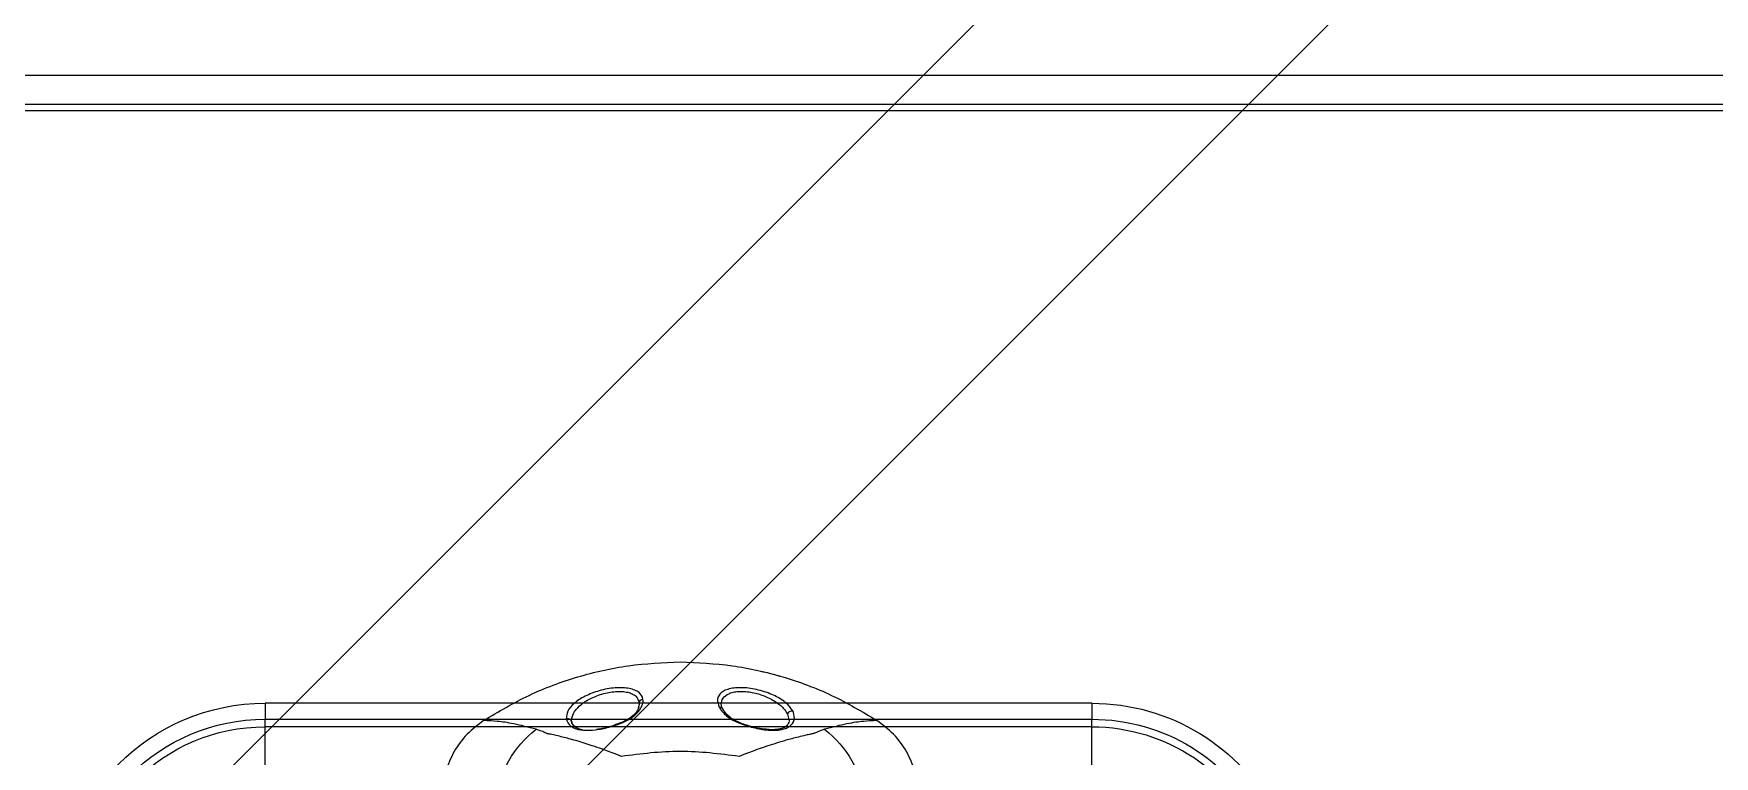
# Model space of a CAD drawing. Header units: millimetres. Extents: x 4754612 to 5801174, y 2368242 to 2777223.
# Drawn here: x 5508281 to 5508482.3, y 2425406.3 to 2425492.9 of the extents above; entities that cross this region are included whole.
import ezdxf

# ---------------------------------------------------------------- set-up
doc = ezdxf.new("R2010")
doc.units = ezdxf.units.MM
doc.header["$LTSCALE"] = 1000
for name, color, linetype in [('253', 253, 'Continuous'), ('DOOR', 4, 'Continuous'), ('HAT', 252, 'Continuous')]:
    doc.layers.add(name, color=color, linetype=linetype)

# ---------------------------------------------------------------- blocks, each defined once
blk = doc.blocks.new('방화셔터 기본')
at = {"layer": '253'}
for p, q in [((5542261.06, 8102293.35), (5542519.51, 8102034.9)), ((5542498.29, 8102013.69), (5542239.84, 8102272.14))]:
    blk.add_line(p, q, dxfattribs=at)
at = {"layer": '253', "linetype": 'Continuous'}
for p, q in [((5541912.61, 8102229.9), (5542442.61, 8102229.9)), ((5541912.61, 8102226.4), (5542442.61, 8102226.4)), ((5541912.61, 8102225.66), (5542442.61, 8102225.66)), ((5542304.3, 8102154.7), (5542304.3, 8102152.78)), ((5542304.3, 8102154.7), (5542403.3, 8102154.7)), ((5542403.3, 8102154.7), (5542403.3, 8102152.78)), ((5542304.3, 8102151.88), (5542304.3, 8102152.78)), ((5542403.3, 8102152.78), (5542304.3, 8102152.78)), ((5542304.3, 8102145.37), (5542304.3, 8102151.88)), ((5542304.3, 8102151.88), (5542403.3, 8102151.88)), ((5542403.3, 8102151.88), (5542403.3, 8102152.78)), ((5542403.3, 8102145.37), (5542403.3, 8102151.88))]:
    blk.add_line(p, q, dxfattribs=at)
at = {"layer": '253', "linetype": 'Continuous', "lineweight": 25}
for p, q in [((5542358.51, 8102154.78), (5542358.5, 8102154.55)), ((5542358.5, 8102154.55), (5542358.63, 8102154.1)), ((5542340.75, 8102153.38), (5542340.57, 8102152.58)), ((5542366.59, 8102152.85), (5542366.58, 8102152.94)), ((5542366.62, 8102152.55), (5542366.59, 8102152.85)), ((5542366.6, 8102152.43), (5542366.61, 8102152.58))]:
    blk.add_line(p, q, dxfattribs=at)
for centre, radius, start, end in [((5542353.59, 8102116.56), 43.07, 102.8787, 106.1772), ((5542348.88, 8102153.82), 0.404, 83.441, 152.4939), ((5542358.02, 8102154.71), 0.492, 7.7435, 85.7064), ((5542340.2, 8102153.24), 0.562, 14.7362, 97.2857), ((5542367.07, 8102152.39), 0.474, 69.4717, 175.1042), ((5542344.32, 8102141.4), 12.95, 128.2041, 172.4086), ((5542362.86, 8102141.4), 12.95, 7.5914, 51.7959)]:
    blk.add_arc(centre, radius, start, end, dxfattribs=at)
at = {"layer": '253', "linetype": 'Continuous'}
for centre, radius, start, end in [((5542304.3, 8102129.9), 24.8, 90, 152.8127), ((5542403.3, 8102129.9), 24.8, 270, 90), ((5542304.3, 8102129.9), 22.88, 90, 152.8127), ((5542304.3, 8102129.9), 21.98, 90, 157.8066), ((5542403.3, 8102129.9), 22.88, 270, 90), ((5542403.3, 8102129.9), 21.98, 270, 90)]:
    blk.add_arc(centre, radius, start, end, dxfattribs=at)
at = {"layer": '253', "linetype": 'Continuous', "lineweight": 25}
for points, knots in [([(5542353.59, 8102159.64), (5542351.51, 8102159.55), (5542347.36, 8102159.38), (5542341.27, 8102157.97), (5542335.4, 8102155.82), (5542331.82, 8102153.69), (5542330.04, 8102152.63)], [0, 0, 0, 0, 0.25, 0.5, 0.75, 1, 1, 1, 1]), ([(5542377.14, 8102152.63), (5542375.35, 8102153.69), (5542371.78, 8102155.82), (5542365.91, 8102157.97), (5542359.82, 8102159.38), (5542355.67, 8102159.55), (5542353.59, 8102159.64)], [0, 0, 0, 0, 0.25, 0.5, 0.75, 1, 1, 1, 1]), ([(5542340.13, 8102153.8), (5542340.36, 8102154.11), (5542340.81, 8102154.74), (5542341.96, 8102155.46), (5542343.06, 8102155.94), (5542343.98, 8102156.23), (5542344.93, 8102156.45), (5542345.89, 8102156.56), (5542346.79, 8102156.57), (5542347.58, 8102156.47), (5542348.23, 8102156.26), (5542348.87, 8102155.87), (5542349.26, 8102155.2), (5542349.04, 8102154.54), (5542348.93, 8102154.22)], [0, 0, 0, 0, 0.124912, 0.249806, 0.312493, 0.375281, 0.437889, 0.500521, 0.563302, 0.625852, 0.688332, 0.751015, 0.875384, 1, 1, 1, 1]), ([(5542348.68, 8102154.55), (5542348.65, 8102154.81), (5542348.58, 8102155.33), (5542347.97, 8102155.8), (5542347.27, 8102156.03), (5542346.63, 8102156.12), (5542345.92, 8102156.12), (5542345.17, 8102156.03), (5542344.4, 8102155.87), (5542343.41, 8102155.55), (5542342.29, 8102155), (5542341.46, 8102154.35), (5542341.06, 8102153.89), (5542340.87, 8102153.61), (5542340.79, 8102153.47), (5542340.75, 8102153.38)], [0, 0, 0, 0, 0.125474, 0.249559, 0.312189, 0.373155, 0.434496, 0.496818, 0.557424, 0.621439, 0.746754, 0.872976, 0.936246, 0.959957, 1, 1, 1, 1]), ([(5542358.06, 8102155.2), (5542358.16, 8102155.48), (5542358.32, 8102155.9), (5542359.01, 8102156.28), (5542359.67, 8102156.48), (5542360.48, 8102156.57), (5542361.39, 8102156.55), (5542362.35, 8102156.43), (5542363.61, 8102156.13), (5542365.07, 8102155.57), (5542366.38, 8102154.7), (5542367.19, 8102153.75), (5542367.22, 8102153.14), (5542367.24, 8102152.83)], [0, 0, 0, 0, 0.1254244, 0.18826, 0.2512191, 0.3140696, 0.3765615, 0.4392758, 0.5016981, 0.6259405, 0.7502868, 0.8749526, 1, 1, 1, 1]), ([(5542366.61, 8102152.58), (5542366.57, 8102152.88), (5542366.49, 8102153.48), (5542365.72, 8102154.39), (5542364.55, 8102155.21), (5542363.26, 8102155.74), (5542362.16, 8102156.01), (5542361.34, 8102156.12), (5542360.56, 8102156.12), (5542359.88, 8102156.03), (5542359.31, 8102155.83), (5542358.73, 8102155.46), (5542358.6, 8102155.05), (5542358.51, 8102154.78)], [0, 0, 0, 0, 0.126435, 0.252657, 0.378034, 0.502192, 0.565366, 0.625918, 0.687504, 0.749436, 0.810169, 0.87422, 1, 1, 1, 1]), ([(5542343.44, 8102151.59), (5542343.51, 8102151.59), (5542344.05, 8102151.64), (5542345.16, 8102151.89), (5542346.61, 8102152.38), (5542347.89, 8102153.09), (5542348.3, 8102153.69), (5542348.52, 8102154.01)], [0, 0, 0, 0, 0.031517, 0.245652, 0.462005, 0.711099, 1, 1, 1, 1]), ([(5542348.52, 8102154.01), (5542348.57, 8102154.11), (5542348.67, 8102154.32), (5542348.68, 8102154.52), (5542348.68, 8102154.62)], [0, 0, 0, 0, 0.504294, 1, 1, 1, 1]), ([(5542348.93, 8102154.22), (5542348.89, 8102154.16), (5542348.83, 8102154.04), (5542348.75, 8102153.91), (5542348.71, 8102153.85)], [0, 0, 0, 0, 0.501379, 1, 1, 1, 1]), ([(5542358.47, 8102153.85), (5542358.33, 8102154.09), (5542358.04, 8102154.56), (5542358.05, 8102154.99), (5542358.06, 8102155.2)], [0, 0, 0, 0, 0.5015343, 1, 1, 1, 1]), ([(5542358.54, 8102154.22), (5542358.68, 8102153.94), (5542358.92, 8102153.43), (5542359.77, 8102152.81), (5542360.54, 8102152.41), (5542361.04, 8102152.23), (5542361.19, 8102152.18)], [0, 0, 0, 0, 0.372123, 0.672395, 0.902166, 1, 1, 1, 1]), ([(5542325.07, 8102143.99), (5542325.17, 8102144.85), (5542325.38, 8102146.57), (5542326.44, 8102148.95), (5542327.97, 8102151.07), (5542329.35, 8102152.11), (5542330.04, 8102152.63)], [0, 0, 0, 0, 0.2499996, 0.4999998, 0.7499999, 1, 1, 1, 1]), ([(5542330.04, 8102152.63), (5542330.12, 8102152.63), (5542330.28, 8102152.62), (5542331.59, 8102152.55), (5542333.56, 8102152.3), (5542335.39, 8102151.82), (5542336.31, 8102151.58)], [0, 0, 0, 0, 0.239698, 0.485294, 0.738911, 1, 1, 1, 1]), ([(5542348.71, 8102153.85), (5542348.43, 8102153.55), (5542347.88, 8102152.94), (5542346.42, 8102152.23), (5542344.95, 8102151.78), (5542343.73, 8102151.55), (5542342.84, 8102151.46), (5542342.01, 8102151.46), (5542341.29, 8102151.56), (5542340.71, 8102151.77), (5542340.15, 8102152.2), (5542339.81, 8102152.9), (5542340.02, 8102153.5), (5542340.13, 8102153.8)], [0, 0, 0, 0, 0.1235871, 0.2480637, 0.3733741, 0.4365417, 0.4995583, 0.5622147, 0.6245418, 0.6864424, 0.7483246, 0.8741382, 1, 1, 1, 1]), ([(5542340.57, 8102152.54), (5542340.62, 8102152.35), (5542340.71, 8102152.05), (5542341.2, 8102151.73), (5542341.73, 8102151.59), (5542342.27, 8102151.53), (5542342.86, 8102151.52), (5542343.27, 8102151.57), (5542343.44, 8102151.59)], [0, 0, 0, 0, 0.327324, 0.534424, 0.646562, 0.77155, 0.904798, 1, 1, 1, 1]), ([(5542367.24, 8102152.83), (5542367.16, 8102152.59), (5542367, 8102152.11), (5542366.16, 8102151.58), (5542364.89, 8102151.41), (5542363.35, 8102151.54), (5542361.76, 8102151.9), (5542360.34, 8102152.42), (5542359.17, 8102153.07), (5542358.7, 8102153.59), (5542358.47, 8102153.85)], [0, 0, 0, 0, 0.126554, 0.250952, 0.375745, 0.50132, 0.627113, 0.7523, 0.876372, 1, 1, 1, 1]), ([(5542361.19, 8102152.18), (5542361.34, 8102152.12), (5542361.89, 8102151.91), (5542362.74, 8102151.69), (5542363.39, 8102151.59), (5542363.61, 8102151.56)], [0, 0, 0, 0, 0.203122, 0.734936, 1, 1, 1, 1]), ([(5542365.32, 8102151.53), (5542365.55, 8102151.58), (5542366.03, 8102151.7), (5542366.5, 8102152.11), (5542366.61, 8102152.46), (5542366.66, 8102152.64)], [0, 0, 0, 0, 0.298784, 0.633249, 1, 1, 1, 1]), ([(5542370.87, 8102151.58), (5542371.79, 8102151.82), (5542373.62, 8102152.3), (5542375.59, 8102152.55), (5542376.9, 8102152.62), (5542377.06, 8102152.63), (5542377.14, 8102152.63)], [0, 0, 0, 0, 0.261089, 0.514706, 0.760302, 1, 1, 1, 1]), ([(5542377.14, 8102152.63), (5542377.83, 8102152.11), (5542379.21, 8102151.07), (5542380.74, 8102148.95), (5542381.8, 8102146.57), (5542382.01, 8102144.85), (5542382.11, 8102143.99)], [0, 0, 0, 0, 0.2500001, 0.5000002, 0.7500004, 1, 1, 1, 1]), ([(5542336.31, 8102151.58), (5542336.54, 8102151.51), (5542336.87, 8102151.4), (5542337.27, 8102151.23), (5542337.48, 8102151.13), (5542337.58, 8102151.08), (5542337.61, 8102151.07), (5542337.62, 8102151.07), (5542337.62, 8102151.07), (5542337.62, 8102151.07), (5542337.62, 8102151.07), (5542337.62, 8102151.07)], [0, 0, 0, 0, 0.499976, 0.749989, 0.936393, 0.98358, 0.995676, 0.998849, 0.999669, 0.999888, 1, 1, 1, 1]), ([(5542337.62, 8102151.07), (5542337.63, 8102151.06), (5542337.65, 8102151.06), (5542337.69, 8102151.05), (5542337.75, 8102151.04), (5542337.86, 8102151.02), (5542338.04, 8102150.98), (5542338.36, 8102150.91), (5542338.93, 8102150.78), (5542339.89, 8102150.55), (5542341.49, 8102150.11), (5542343.48, 8102149.48), (5542345.42, 8102148.78), (5542346.18, 8102148.48), (5542346.55, 8102148.33)], [0, 0, 0, 0, 0.002974, 0.005304, 0.009461, 0.016876, 0.030086, 0.053582, 0.095257, 0.168838, 0.297872, 0.522192, 0.765917, 1, 1, 1, 1]), ([(5542360.63, 8102148.33), (5542361, 8102148.48), (5542361.76, 8102148.78), (5542363.87, 8102149.54), (5542366.12, 8102150.25), (5542367.97, 8102150.72), (5542368.84, 8102150.92), (5542369.24, 8102151), (5542369.42, 8102151.04), (5542369.5, 8102151.05), (5542369.54, 8102151.06), (5542369.55, 8102151.06), (5542369.56, 8102151.07)], [0, 0, 0, 0, 0.234112, 0.477868, 0.764599, 0.895081, 0.953546, 0.979498, 0.990963, 0.996017, 0.998243, 1, 1, 1, 1]), ([(5542369.56, 8102151.07), (5542369.56, 8102151.07), (5542369.56, 8102151.07), (5542369.56, 8102151.07), (5542369.56, 8102151.07), (5542369.57, 8102151.07), (5542369.59, 8102151.08), (5542369.8, 8102151.19), (5542370.23, 8102151.37), (5542370.64, 8102151.51), (5542370.87, 8102151.58)], [0, 0, 0, 0, 0.000112, 0.000332, 0.001151, 0.004326, 0.016423, 0.063612, 0.50001, 1, 1, 1, 1])]:
    blk.add_open_spline(points, degree=3, knots=knots, dxfattribs=at)
blk.add_open_spline([(5542346.55, 8102148.33), (5542348.89, 8102148.63), (5542353.59, 8102149.22), (5542358.28, 8102148.63), (5542360.63, 8102148.33)], degree=3, dxfattribs=at)
blk = doc.blocks.new('A$C27682B79')
at = {"layer": 'HAT', "xscale": -1}
blk.add_blockref('방화셔터 기본', (5542000.34, -8097757.4), dxfattribs=at)

msp = doc.modelspace()

# ---------------------------------------------------------------- block references
at = {"layer": 'DOOR'}
msp.add_blockref('A$C27682B79', (5508711.723, 2421015.382), dxfattribs=at)

doc.saveas('drawing.dxf')
